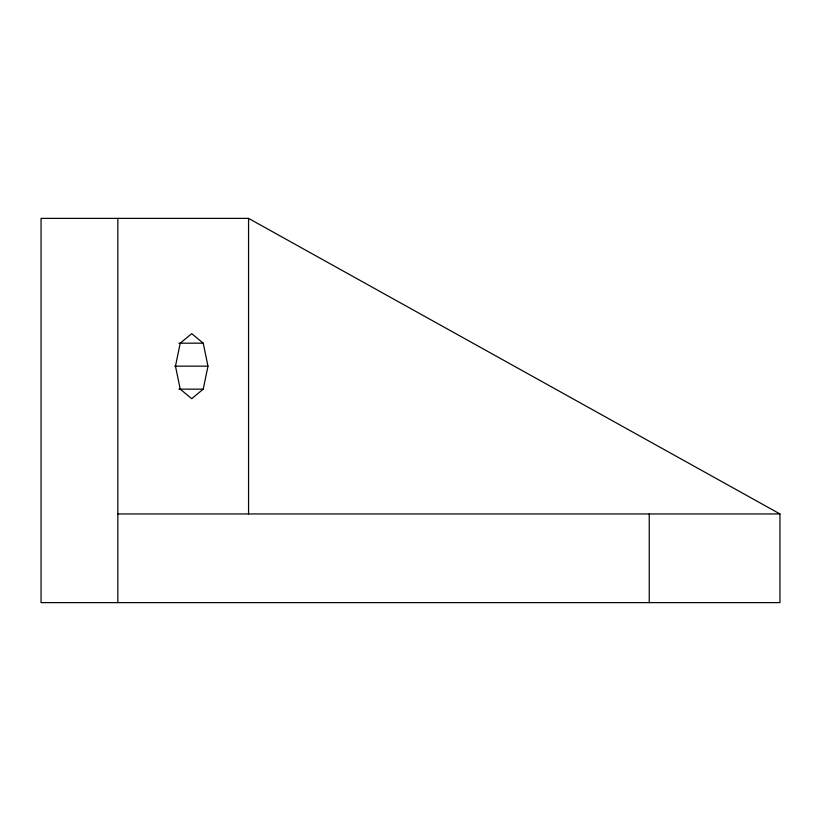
<?xml version="1.0" encoding="UTF-8"?>
<svg xmlns="http://www.w3.org/2000/svg" width="821" height="821" viewBox="0 0 821 821"><rect width="100%" height="100%" fill="white"/><g stroke="black" fill="none" stroke-linecap="round" stroke-linejoin="round"><path stroke-width="1.23" d="M203.228 389.154L207.98 366.166L203.228 343.178L191.724 333.654L180.23 343.178L175.468 366.166L180.23 389.154L191.724 398.678L203.228 389.154L178.906 389.154M248.558 218.386L41.05 218.386L41.05 602.614L779.95 602.614L779.95 513.946L248.558 218.386L248.558 513.946M178.906 343.178L203.228 343.178M174.709 366.166L207.98 366.166M117.834 513.946L779.95 513.946M649.237 513.946L649.237 602.614M117.834 218.386L117.834 602.614"/></g></svg>
